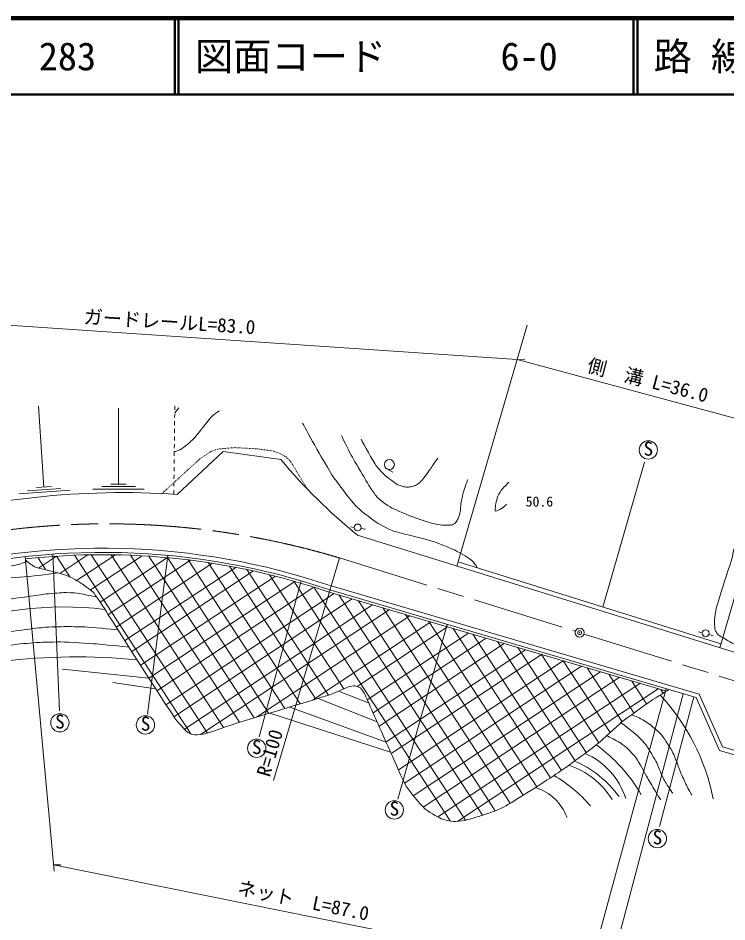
# Model space of a CAD drawing. Units: millimetres, scale not verified. Extents: x 40000 to 680000, y 20000 to 380000.
# Drawn here: x 97247 to 189965, y 261790 to 380000 of the extents above; entities that cross this region are included whole.
import ezdxf
from ezdxf.enums import TextEntityAlignment as Align

# ---------------------------------------------------------------- set-up
doc = ezdxf.new("R2010")
doc.units = ezdxf.units.MM
doc.header["$LTSCALE"] = 1000
doc.header["$PDMODE"] = 32
doc.header["$PDSIZE"] = 500
doc.linetypes.add('CHAIN', pattern=[18.5, 12, -1.5, 3.5, -1.5])
for name, color, linetype, lineweight in [('M-BGD', 7, 'Continuous', 13), ('M-BMK', 2, 'CHAIN', 13), ('M-STR-HTXT', 7, 'Continuous', 13), ('M-TTL', 2, 'Continuous', 140), ('M-TTL-LINE', 7, 'Continuous', 50), ('M-TTL-TXT', 7, 'Continuous', 13), ('M-WORK', 1, 'Continuous', 13)]:
    doc.layers.add(name, color=color, linetype=linetype, lineweight=lineweight)
doc.styles.add('ＭＳ ゴシック', font='')
doc.styles.get('ＭＳ ゴシック').set_extended_font_data('MS Gothic')

msp = doc.modelspace()

# ---------------------------------------------------------------- linework, layer by layer
at = {"layer": 'M-BGD'}
msp.add_circle((170704, 299621), 600, dxfattribs=at)
msp.add_point((170704, 299621), dxfattribs=at)
at = {"layer": 'M-BMK'}
for p, q in [((139270, 309401), (170131, 299800)), ((171277, 299443), (247338, 275779))]:
    msp.add_line(p, q, dxfattribs=at)
msp.add_arc((108896, 208111), 105746, 73.30765, 104.62242, dxfattribs=at)
at = {"layer": 'M-STR-HTXT'}
for p, q in [((74604, 341277), (162532, 335365)), ((163834, 339825), (154643, 308336)), ((198064, 328636), (189018, 297641)), ((101955, 268422), (98178, 309562)), ((171679, 254361), (182004, 292290))]:
    msp.add_line(p, q, dxfattribs=at)
for points in [[(197290, 325984), (162532, 335365), (163513, 335291)], [(171891, 255139), (101878, 269261), (102861, 269251)]]:
    msp.add_lwpolyline(points, dxfattribs=at)
at = {"layer": 'M-TTL'}
msp.add_line((680000, 380000), (40000, 380000), dxfattribs=at)
at = {"layer": 'M-TTL-LINE'}
for p, q in [((117750, 380000), (117750, 370000)), ((118250, 380000), (118250, 370000)), ((177750, 380000), (177750, 370000)), ((178250, 380000), (178250, 370000)), ((40000, 370000), (680000, 370000))]:
    msp.add_line(p, q, dxfattribs=at)
at = {"layer": 'M-WORK'}
for p, q in [((100637, 318662), (99897, 329248)), ((110385, 319051), (110385, 328975)), ((118279, 329011), (117732, 328379)), ((117742, 329291), (117736, 328760)), ((117731, 328260), (117726, 327760)), ((117720, 327260), (117715, 326760)), ((117699, 325260), (117694, 324761)), ((117710, 326260), (117704, 325760)), ((117688, 324261), (117683, 323761)), ((117678, 323261), (117672, 322761)), ((121612, 322742), (121528, 322687)), ((121779, 322852), (121695, 322797)), ((121946, 322962), (121862, 322907)), ((122113, 323072), (122029, 323017)), ((122280, 323182), (122196, 323127)), ((122454, 323297), (122363, 323237)), ((122573, 323342), (122454, 323297)), ((122760, 323413), (122667, 323377)), ((122947, 323483), (122854, 323448)), ((123134, 323554), (123041, 323518)), ((123347, 323634), (123228, 323589)), ((123435, 323641), (123347, 323634)), ((123635, 323658), (123535, 323650)), ((123834, 323674), (123734, 323666)), ((124033, 323691), (123934, 323683)), ((124233, 323708), (124133, 323699)), ((124432, 323724), (124332, 323716)), ((124631, 323741), (124531, 323732)), ((124830, 323757), (124731, 323749)), ((125030, 323774), (124930, 323765)), ((125229, 323790), (125129, 323782)), ((125428, 323807), (125329, 323799)), ((125616, 323822), (125528, 323815)), ((125755, 323815), (125616, 323822)), ((125955, 323803), (125855, 323809)), ((126155, 323792), (126055, 323798)), ((126355, 323781), (126255, 323787)), ((126554, 323770), (126454, 323776)), ((126754, 323759), (126654, 323765)), ((126954, 323748), (126854, 323754)), ((127153, 323737), (127053, 323742)), ((127353, 323726), (127253, 323731)), ((127553, 323715), (127453, 323720)), ((127752, 323704), (127653, 323709)), ((127952, 323693), (127852, 323698)), ((128152, 323681), (128052, 323687)), ((128351, 323670), (128252, 323676)), ((128591, 323657), (128451, 323665)), ((128713, 323639), (128591, 323657)), ((128911, 323611), (128812, 323625)), ((129109, 323582), (129010, 323597)), ((129307, 323554), (129208, 323568)), ((129505, 323525), (129406, 323539)), ((129703, 323496), (129604, 323511)), ((129901, 323468), (129802, 323482)), ((130099, 323439), (130000, 323454)), ((130297, 323411), (130198, 323425)), ((130494, 323382), (130396, 323396)), ((130716, 323350), (130593, 323368)), ((130825, 323309), (130716, 323350)), ((131012, 323238), (130919, 323273)), ((131199, 323167), (131106, 323203)), ((131386, 323096), (131293, 323132)), ((131589, 323020), (131480, 323061)), ((131643, 322987), (131589, 323020)), ((131815, 322884), (131729, 322936)), ((131986, 322781), (131901, 322833)), ((132158, 322678), (132072, 322730)), ((117667, 322261), (117662, 321761)), ((120133, 321538), (120059, 321470)), ((120280, 321673), (120207, 321606)), ((120428, 321809), (120354, 321741)), ((120575, 321944), (120501, 321876)), ((120722, 322079), (120649, 322011)), ((120870, 322214), (120796, 322147)), ((121020, 322352), (120943, 322282)), ((121111, 322412), (121020, 322352)), ((121278, 322522), (121194, 322467)), ((121445, 322632), (121361, 322577)), ((132298, 322595), (132244, 322627)), ((132340, 322554), (132298, 322595)), ((132484, 322415), (132412, 322484)), ((132629, 322277), (132557, 322346)), ((132773, 322138), (132701, 322207)), ((132888, 322028), (132845, 322069)), ((132964, 321901), (132888, 322028)), ((133068, 321730), (133016, 321816)), ((133171, 321559), (133119, 321645)), ((179194, 321930), (173737, 302972)), ((117656, 321261), (117651, 320761)), ((118955, 320456), (118881, 320388)), ((119102, 320591), (119028, 320524)), ((119249, 320726), (119176, 320659)), ((119397, 320862), (119323, 320794)), ((119544, 320997), (119470, 320929)), ((119691, 321132), (119617, 321065)), ((119838, 321268), (119765, 321200)), ((119986, 321403), (119912, 321335)), ((133274, 321388), (133223, 321473)), ((133378, 321217), (133326, 321302)), ((133481, 321045), (133429, 321131)), ((133584, 320874), (133533, 320960)), ((133688, 320703), (133636, 320789)), ((133791, 320532), (133740, 320617)), ((133895, 320361), (133843, 320446)), ((145494, 321050), (146279, 320596)), ((117629, 319239), (117555, 319171)), ((117635, 319261), (117630, 318761)), ((117646, 320261), (117640, 319761)), ((117776, 319374), (117702, 319306)), ((117923, 319509), (117850, 319441)), ((118071, 319644), (117997, 319577)), ((118218, 319780), (118144, 319712)), ((118365, 319915), (118292, 319847)), ((118513, 320050), (118439, 319982)), ((118660, 320185), (118586, 320118)), ((118807, 320321), (118734, 320253)), ((133998, 320189), (133946, 320275)), ((134101, 320018), (134050, 320104)), ((134205, 319847), (134153, 319933)), ((134308, 319676), (134256, 319761)), ((134411, 319505), (134360, 319590)), ((134515, 319333), (134463, 319419)), ((134618, 319162), (134567, 319248)), ((104039, 318238), (97327, 317769)), ((102854, 318486), (98465, 318179)), ((101634, 318732), (99639, 318592)), ((113749, 318391), (107021, 318391)), ((112585, 318721), (108185, 318721)), ((111385, 319051), (109385, 319051)), ((116303, 318021), (116229, 317953)), ((116450, 318156), (116376, 318089)), ((116597, 318292), (116524, 318224)), ((116745, 318427), (116671, 318359)), ((116892, 318562), (116818, 318495)), ((117039, 318697), (116966, 318630)), ((117187, 318833), (117113, 318765)), ((117334, 318968), (117260, 318900)), ((117481, 319103), (117408, 319036)), ((117624, 318261), (117619, 317730)), ((134722, 318991), (134670, 319077)), ((134825, 318820), (134773, 318905)), ((134928, 318649), (134877, 318734)), ((135056, 318436), (134980, 318563)), ((116155, 317886), (116079, 317815)), ((140724, 313464), (141204, 313386)), ((141645, 312380), (248325, 279189)), ((142083, 313243), (142696, 313143)), ((102681, 289376), (101800, 309891)), ((106386, 309801), (102715, 307376)), ((119838, 286383), (104613, 309747)), ((109980, 309807), (104894, 306447)), ((122024, 286487), (106825, 309809)), ((124129, 287223), (109406, 309815)), ((126196, 287895), (111954, 309750)), ((114156, 288962), (116833, 309728)), ((100876, 307843), (99842, 309430)), ((102267, 309622), (99921, 308072)), ((104033, 306913), (102267, 309622)), ((113481, 309677), (106711, 305205)), ((116795, 309431), (107990, 303614)), ((119804, 309103), (109025, 301983)), ((122685, 308694), (110068, 300360)), ((128134, 288485), (114359, 309623)), ((130064, 289069), (116795, 309431)), ((132157, 289702), (119489, 309142)), ((134137, 290302), (122091, 308786)), ((130639, 280273), (139271, 309401)), ((154798, 308864), (189172, 298169)), ((125713, 308164), (111206, 298581)), ((128020, 307689), (112105, 297176)), ((136212, 290937), (124884, 308320)), ((137859, 291451), (127156, 307874)), ((130915, 307006), (113272, 295352)), ((133463, 306322), (114339, 293689)), ((128800, 286009), (134283, 306398)), ((139870, 292277), (130147, 307197)), ((153747, 274991), (133299, 306368)), ((135921, 305587), (115404, 292033)), ((155788, 275101), (135921, 305587)), ((185932, 291136), (138030, 305213)), ((186331, 291591), (138186, 305740)), ((138590, 304736), (116591, 290203)), ((140960, 304039), (117631, 288628)), ((181925, 292000), (137944, 304925)), ((157990, 275735), (139210, 304554)), ((159664, 276327), (141758, 303805)), ((143610, 303260), (118996, 287000)), ((161614, 277300), (144954, 302865)), ((145799, 302617), (121107, 286305)), ((148491, 301826), (128433, 288576)), ((163323, 278356), (147919, 301994)), ((151236, 301019), (135765, 290799)), ((153427, 300375), (141618, 292574)), ((146907, 277829), (153361, 300707)), ((165082, 279472), (150993, 301090)), ((156154, 299574), (142929, 290837)), ((166875, 280632), (154147, 300164)), ((168319, 281600), (156713, 299410)), ((186260, 299710), (186731, 299591)), ((187594, 299372), (188196, 299219)), ((158457, 298897), (143682, 289137)), ((160832, 298199), (144464, 287386)), ((170095, 282871), (159935, 298463)), ((163621, 297380), (145381, 285331)), ((165690, 296771), (146065, 283807)), ((171551, 283941), (162598, 297680)), ((173220, 285217), (165690, 296771)), ((168562, 295927), (146997, 281681)), ((174678, 286542), (168562, 295927)), ((114357, 293661), (103040, 294861)), ((170945, 295227), (147806, 279942)), ((173445, 294492), (148932, 278299)), ((176277, 287979), (171698, 295006)), ((175891, 293774), (150225, 276819)), ((177802, 289118), (174503, 294182)), ((179463, 290305), (177513, 293297)), ((115243, 292283), (109647, 293097)), ((178586, 292981), (152156, 275521)), ((180980, 292278), (154748, 274949)), ((181618, 291706), (181308, 292182)), ((136478, 291019), (144202, 287974)), ((139146, 291957), (143101, 290449)), ((172905, 248743), (184221, 291638)), ((181151, 274250), (185636, 291222)), ((132794, 289895), (145389, 285314)), ((130160, 289098), (145982, 283993))]:
    msp.add_line(p, q, dxfattribs=at)
for points in [[(118067, 317701), (124071, 323320), (131618, 322271)], [(204233, 284945), (200245, 280947), (189001, 284212), (185932, 291136)], [(204081, 285572), (200086, 281566), (189400, 284669), (186331, 291591)]]:
    msp.add_lwpolyline(points, dxfattribs=at)
for centre, radius in [((179685, 323515), 1200), ((145818, 321611), 648), ((141654, 313381), 450), ((187179, 299547), 450), ((102712, 287831), 1200), ((113911, 287553), 1200), ((128460, 284495), 1200), ((146461, 276443), 1200), ((180864, 272686), 1200)]:
    msp.add_circle(centre, radius, dxfattribs=at)
for centre, radius, start, end in [((187737, 369135), 73113, 219.86433, 230.91878), ((110950, 211343), 106596, 86.17156, 106.20933), ((108323, 217768), 92902, 71.24967, 105.75453), ((108323, 217769), 92352, 71.23631, 105.7566), ((108323, 217769), 92052, 71.22895, 96.30999), ((94625, 318601), 10395, 267.89781, 291.4619), ((93312, 364721), 58000, 269.15631, 279.06627), ((103207, 256786), 46195, 83.30038, 110.93615), ((104814, 214036), 82414, 84.42619, 109.07715), ((161250, 272689), 27401, 10.94144, 43.22357), ((160631, 268001), 20905, 29.88431, 54.1391), ((167585, 275019), 9606, 17.66734, 66.56512), ((164437, 269828), 14155, 36.18297, 66.69905), ((166195, 272574), 10172, 30.77828, 72.43002), ((157094, 263790), 19990, 41.20028, 59.12252), ((162942, 273187), 6506, 20.17854, 72.14103)]:
    msp.add_arc(centre, radius, start, end, dxfattribs=at)
for points, knots in [([(123603, 328623), (123399, 328533), (122837, 328152), (122678, 327995), (122410, 327732), (121725, 326832), (121488, 326541), (121270, 326272), (120635, 325451), (120402, 325195), (120195, 324968), (119527, 324331), (119292, 324133), (119134, 323999), (118626, 323638), (118442, 323542), (118300, 323468), (117837, 323319), (117678, 323295)], [0, 0, 0, 0, 1, 1, 1, 2, 2, 2, 3, 3, 3, 4, 4, 4, 5, 5, 5, 6, 6, 6, 6]), ([(134465, 327030), (135160, 325639), (137467, 321582), (138306, 320274), (138853, 319420), (140696, 316992), (141382, 316246), (141821, 315768), (143359, 314562), (143894, 314196), (144322, 313905), (145696, 313169), (146175, 312973), (146574, 312810), (147841, 312524), (148257, 312411), (148945, 312226), (151018, 311708), (151695, 311486), (152250, 311304), (153879, 310649), (154405, 310395), (154827, 310192), (156043, 309481), (156422, 309205), (156597, 309078), (157041, 308589), (157144, 308398), (157184, 308323), (157235, 308215), (157292, 308088)], [0, 0, 0, 0, 1, 1, 1, 2, 2, 2, 3, 3, 3, 4, 4, 4, 5, 5, 5, 6, 6, 6, 7, 7, 7, 8, 8, 8, 9, 9, 9, 10, 10, 10, 10]), ([(139534, 325397), (139805, 324822), (140670, 323122), (140974, 322564), (141284, 321998), (142276, 320335), (142603, 319778), (142738, 319549), (143137, 318859), (143283, 318637), (143451, 318380), (143973, 317619), (144176, 317389), (144330, 317215), (144867, 316768), (145053, 316630), (145263, 316474), (145918, 316036), (146153, 315921), (146660, 315671), (148222, 315011), (148750, 314811), (149281, 314610), (150896, 314068), (151442, 313914), (151690, 313844), (152456, 313717), (152713, 313691), (152931, 313669), (153591, 313653), (153809, 313674), (153909, 313684), (154197, 313789), (154282, 313843), (154360, 313893), (154547, 314105), (154602, 314180), (154665, 314265), (154830, 314536), (154867, 314634), (154925, 314788), (155045, 315267), (155072, 315429), (155105, 315627), (155137, 316231), (155168, 316429), (155209, 316694), (155361, 317484), (155433, 317742), (155542, 318129), (155925, 319271), (156072, 319645)], [0, 0, 0, 0, 1, 1, 1, 2, 2, 2, 3, 3, 3, 4, 4, 4, 5, 5, 5, 6, 6, 6, 7, 7, 7, 8, 8, 8, 9, 9, 9, 10, 10, 10, 11, 11, 11, 12, 12, 12, 13, 13, 13, 14, 14, 14, 15, 15, 15, 16, 16, 16, 17, 17, 17, 17]), ([(152131, 322442), (151959, 322173), (151420, 321380), (151234, 321120), (151005, 320799), (150307, 319842), (150054, 319538), (149956, 319421), (149613, 319114), (149489, 319025), (149392, 318957), (149072, 318796), (148959, 318760), (148838, 318723), (148459, 318672), (148332, 318664), (148219, 318657), (147877, 318664), (147766, 318688), (147595, 318725), (147086, 318877), (146935, 318965), (146594, 319165), (145625, 319854), (145328, 320114), (145055, 320353), (144298, 321145), (144097, 321447), (143651, 322115), (142455, 324213), (142107, 324937)], [0, 0, 0, 0, 1, 1, 1, 2, 2, 2, 3, 3, 3, 4, 4, 4, 5, 5, 5, 6, 6, 6, 7, 7, 7, 8, 8, 8, 9, 9, 9, 10, 10, 10, 10]), ([(161460, 319293), (161285, 319138), (160788, 318641), (160634, 318466), (160537, 318357), (160281, 318002), (160209, 317876), (160134, 317746), (159947, 317334), (159902, 317191), (159847, 317016), (159733, 316476), (159713, 316294), (159695, 316139), (159558, 315502), (159713, 315515), (160047, 315543), (160961, 316122), (161129, 316412)], [0, 0, 0, 0, 1, 1, 1, 2, 2, 2, 3, 3, 3, 4, 4, 4, 5, 5, 5, 6, 6, 6, 6]), ([(190864, 310588), (190838, 310320), (190684, 309524), (190609, 309266), (190411, 308583), (189713, 306567), (189500, 305890), (189307, 305278), (188736, 303442), (188579, 302820), (188502, 302517), (188353, 301588), (188333, 301275), (188317, 301036), (188363, 300315), (188400, 300078), (188415, 299984), (188534, 299720), (188586, 299640), (188637, 299559), (188827, 299340), (188906, 299286), (189188, 299092), (190076, 298578), (190373, 298409), (190555, 298305), (191124, 298032), (191301, 297920), (191385, 297866), (191617, 297666), (191672, 297582), (191725, 297501), (191819, 297217), (191824, 297120), (191827, 297044), (191823, 296916), (191816, 296771)], [0, 0, 0, 0, 1, 1, 1, 2, 2, 2, 3, 3, 3, 4, 4, 4, 5, 5, 5, 6, 6, 6, 7, 7, 7, 8, 8, 8, 9, 9, 9, 10, 10, 10, 11, 11, 11, 12, 12, 12, 12]), ([(182389, 292177), (181845, 291860), (180249, 290848), (179731, 290491), (179010, 289995), (176874, 288464), (176194, 287913), (175543, 287385), (173739, 285627), (173083, 285105), (172076, 284303), (168957, 282023), (167889, 281303), (166483, 280356), (162202, 277602), (160720, 276777), (160165, 276467), (158348, 275855), (157745, 275653), (157323, 275511), (156034, 275147), (155597, 275058), (155317, 275001), (154460, 274904), (154176, 274926), (153855, 274951), (152900, 275157), (152607, 275290), (152138, 275503), (150791, 276288), (150411, 276636), (149870, 277134), (148444, 278835), (148064, 279465), (147550, 280319), (146393, 283085), (145982, 283993), (145474, 285114), (143974, 288489), (143470, 289612), (143286, 290023), (142753, 291263), (142544, 291661), (142461, 291821), (142155, 292275), (142016, 292389), (141900, 292482), (141469, 292640), (141321, 292653), (141148, 292668), (140626, 292578), (140462, 292521), (139988, 292355), (138626, 291698), (138148, 291543), (135544, 290702), (127671, 288363), (125059, 287544), (124402, 287338), (122469, 286604), (121805, 286421), (121529, 286345), (120670, 286240), (120384, 286256), (120190, 286267), (119608, 286429), (119458, 286554), (119068, 286878), (118044, 288018), (117759, 288438), (115995, 291043), (110941, 299018), (109231, 301659), (108827, 302284), (107662, 304193), (107189, 304766), (106938, 305070), (105978, 305780), (105648, 305996), (105261, 306249), (104050, 306939), (103618, 307106), (103075, 307315), (101370, 307710), (100808, 307861), (100530, 307936), (99670, 308102), (99415, 308239), (99169, 308372), (98637, 308757), (98222, 309089)], [0, 0, 0, 0, 1, 1, 1, 2, 2, 2, 3, 3, 3, 4, 4, 4, 5, 5, 5, 6, 6, 6, 7, 7, 7, 8, 8, 8, 9, 9, 9, 10, 10, 10, 11, 11, 11, 12, 12, 12, 13, 13, 13, 14, 14, 14, 15, 15, 15, 16, 16, 16, 17, 17, 17, 18, 18, 18, 19, 19, 19, 20, 20, 20, 21, 21, 21, 22, 22, 22, 23, 23, 23, 24, 24, 24, 25, 25, 25, 26, 26, 26, 27, 27, 27, 28, 28, 28, 29, 29, 29, 30, 30, 30, 30]), ([(88452, 302799), (90900, 303200), (98258, 304315), (100715, 304657), (101207, 304726), (102697, 304841), (103194, 304856), (103558, 304866), (104657, 304848), (105016, 304785), (105534, 304693), (106537, 304483), (107563, 304255)], [0, 0, 0, 0, 1, 1, 1, 2, 2, 2, 3, 3, 3, 4, 4, 4, 4]), ([(110308, 299984), (109444, 300084), (106843, 300312), (105974, 300364), (105423, 300397), (103764, 300420), (103212, 300411), (102612, 300401), (100810, 300336), (100213, 300270), (98794, 300113), (94540, 299580), (93140, 299297), (91315, 298928), (85918, 297482), (84116, 297016), (83644, 296894), (82244, 296467), (81769, 296355), (81403, 296269), (80293, 296057), (79918, 296025), (79327, 295974), (77984, 295900), (76839, 295849)], [0, 0, 0, 0, 1, 1, 1, 2, 2, 2, 3, 3, 3, 4, 4, 4, 5, 5, 5, 6, 6, 6, 7, 7, 7, 8, 8, 8, 8]), ([(111758, 297719), (110909, 297821), (108358, 298073), (107506, 298139), (106575, 298210), (103779, 298379), (102846, 298403), (102251, 298419), (100465, 298370), (99871, 298337), (99274, 298304), (97487, 298157), (96896, 298073), (95668, 297899), (91996, 297297), (90781, 297048), (89608, 296807), (86124, 295924), (84964, 295627), (84319, 295461), (82399, 294912), (81757, 294734), (81255, 294595), (79755, 294149), (79245, 294040), (78861, 293958), (78169, 293824), (77412, 293683)], [0, 0, 0, 0, 1, 1, 1, 2, 2, 2, 3, 3, 3, 4, 4, 4, 5, 5, 5, 6, 6, 6, 7, 7, 7, 8, 8, 8, 9, 9, 9, 9]), ([(177491, 288891), (177746, 288808), (178487, 288493), (178724, 288367), (178962, 288241), (179647, 287804), (179857, 287635), (180191, 287368), (181168, 286526), (181439, 286195), (181783, 285774), (182656, 284389), (182903, 283905), (183159, 283402), (183726, 281805), (183942, 281284), (184066, 280983), (184459, 280089), (184603, 279797), (184747, 279503), (185215, 278638), (185382, 278356)], [0, 0, 0, 0, 1, 1, 1, 2, 2, 2, 3, 3, 3, 4, 4, 4, 5, 5, 5, 6, 6, 6, 7, 7, 7, 7]), ([(176104, 287839), (176579, 287505), (177941, 286420), (178373, 286033), (178612, 285818), (179261, 285101), (179445, 284839), (179747, 284411), (180546, 283058), (180791, 282596), (180910, 282371), (181162, 281648), (181263, 281415), (181364, 281184), (181677, 280493), (181803, 280275), (182001, 279934), (182649, 278941), (182882, 278623)], [0, 0, 0, 0, 1, 1, 1, 2, 2, 2, 3, 3, 3, 4, 4, 4, 5, 5, 5, 6, 6, 6, 6]), ([(174243, 286138), (174581, 285994), (175564, 285492), (175879, 285304), (176082, 285183), (176652, 284758), (176824, 284596), (177103, 284331), (177903, 283495), (178122, 283179), (178458, 282694), (179287, 281128), (179579, 280616), (179662, 280470), (179914, 280034), (180001, 279890), (180261, 279461), (181050, 278175), (181316, 277749)], [0, 0, 0, 0, 1, 1, 1, 2, 2, 2, 3, 3, 3, 4, 4, 4, 5, 5, 5, 6, 6, 6, 6])]:
    msp.add_open_spline(points, degree=3, knots=knots, dxfattribs=at)

# ---------------------------------------------------------------- texts
at = {"layer": 'M-STR-HTXT', "style": 'ＭＳ ゴシック'}
for s, rotation, p in [('ガードレールL=83.0', 356.386, (116962, 338809)), ('側\u3000溝 L=36.0', 345.5, (179254, 331218)), ('ネット\u3000L=87.0', 348.473, (134264, 263144))]:
    msp.add_text(s, height=1833, rotation=rotation, dxfattribs=at).set_placement(p, align=Align.BOTTOM_CENTER)
at = {"layer": 'M-TTL-TXT', "style": 'ＭＳ ゴシック'}
for s, p in [('路線コード      283', (60000, 375000)), ('図面コード      6-0', (120380, 375000)), ('路 線 名      一般県道青海島線', (180380, 375000))]:
    msp.add_text(s, height=3666, dxfattribs=at).set_placement(p, align=Align.MIDDLE_LEFT)
at = {"layer": 'M-WORK', "style": 'ＭＳ ゴシック'}
for p in [(179694, 322213), (102721, 286529), (113920, 286251), (128469, 283193), (146470, 275141), (180872, 271384)]:
    msp.add_text('S', height=1833, dxfattribs=at).set_placement(p, align=Align.BOTTOM_CENTER)
for s, height, rotation, p in [('50.6', 1320, 359.998, (165438, 315714)), ('R=100', 1833, 73.498, (131575, 283479))]:
    msp.add_text(s, height=height, rotation=rotation, dxfattribs=at).set_placement(p, align=Align.BOTTOM_CENTER)

doc.saveas('drawing.dxf')
